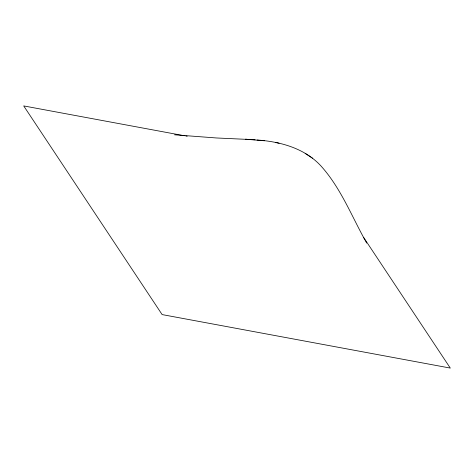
<?xml version="1.0" encoding="UTF-8"?>
<svg xmlns="http://www.w3.org/2000/svg" width="474" height="474" viewBox="0 0 474 474"><rect width="100%" height="100%" fill="white"/><g stroke="black" fill="none" stroke-linecap="round" stroke-linejoin="round"><path stroke-width="0.71" d="M255.154 139.777L245.532 139.22L264.528 140.784M253.234 139.658L216.458 137.97L174.533 134.806M257.021 139.99C280.353 141.596 304.693 148.267 321.022 166.03C341.173 188.421 351.998 217.193 366.71 243.091M275.477 142.526L279.079 143.178M184.41 135.754L23.7 105.915L162.126 314.588L450.3 368.085L363.783 237.67M185.796 136.008L187.183 136.263M312.479 158.162L305.173 153.41"/></g></svg>
